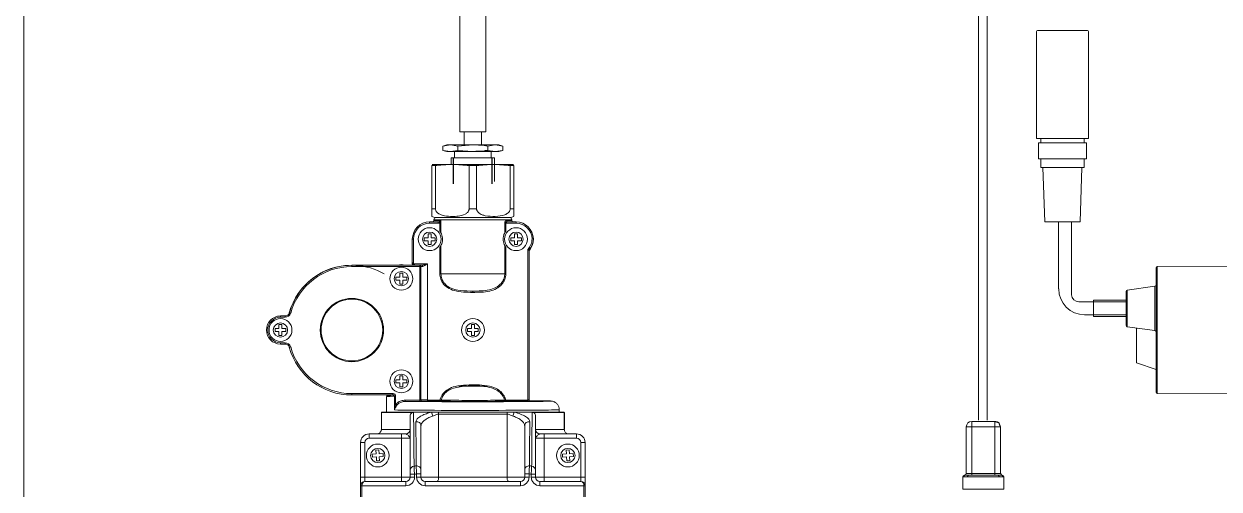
# Model space of a CAD drawing. Header units: millimetres. Extents: x 3 to 208, y 3 to 295.
# Drawn here: x 2.9 to 105.3, y 137.1 to 176.9 of the extents above; entities that cross this region are included whole.
import ezdxf

# ---------------------------------------------------------------- set-up
doc = ezdxf.new("R2010")
doc.units = ezdxf.units.MM
doc.layers.add('DIM', color=176, linetype='Continuous')
doc.layers.add('LEVEL0', color=179, linetype='Continuous')

msp = doc.modelspace()

# ---------------------------------------------------------------- linework, layer by layer
at = {"color": 7, "linetype": 'Continuous', "lineweight": 15}
for p, q in [((40.27, 215.59), (40.27, 167.69)), ((42.5, 167.69), (42.5, 215.59)), ((40.27, 167.69), (42.5, 167.69)), ((40.65, 167.69), (40.65, 166.58)), ((42.13, 166.58), (42.13, 167.69)), ((39.16, 166.58), (38.82, 166.48)), ((38.82, 166.48), (39.46, 166.58)), ((38.82, 166.48), (38.82, 166.11)), ((38.82, 166.11), (39.16, 166.02)), ((39.46, 166.02), (38.82, 166.11)), ((39.46, 166.58), (39.16, 166.58)), ((39.46, 166.02), (39.16, 166.02)), ((39.46, 166.58), (40.1, 166.48)), ((41.39, 166.58), (39.46, 166.58)), ((40.1, 166.11), (39.46, 166.02)), ((41.39, 166.02), (39.46, 166.02)), ((39.81, 166.02), (39.81, 165.46)), ((40.1, 166.48), (41.39, 166.58)), ((40.1, 166.48), (40.1, 166.11)), ((41.39, 166.02), (40.1, 166.11)), ((43.31, 166.58), (41.39, 166.58)), ((43.31, 166.02), (41.39, 166.02)), ((42.67, 166.48), (43.31, 166.58)), ((42.67, 166.48), (42.67, 166.11)), ((43.31, 166.02), (42.67, 166.11)), ((42.96, 165.46), (42.96, 166.02)), ((43.31, 166.58), (43.95, 166.48)), ((43.61, 166.58), (43.31, 166.58)), ((43.95, 166.11), (43.31, 166.02)), ((43.61, 166.02), (43.31, 166.02)), ((43.95, 166.48), (43.61, 166.58)), ((43.61, 166.02), (43.95, 166.11)), ((43.95, 166.48), (43.95, 166.11)), ((37.91, 164.91), (44.86, 164.91)), ((38.37, 164.91), (39.53, 164.91)), ((39.53, 165.46), (39.53, 164.91)), ((43.24, 165.46), (39.53, 165.46)), ((43.24, 163.43), (43.24, 165.46)), ((44.58, 164.8), (43.24, 164.9)), ((38.19, 164.8), (37.87, 164.8)), ((37.87, 164.8), (38.19, 164.8)), ((37.87, 164.8), (37.87, 161.09)), ((39.53, 164.89), (38.19, 164.8)), ((38.19, 161.09), (38.19, 164.8)), ((41.71, 164.8), (41.06, 164.8)), ((41.06, 164.8), (41.06, 161.09)), ((41.71, 161.09), (41.71, 164.8)), ((44.9, 164.8), (44.58, 164.8)), ((44.58, 164.8), (44.9, 164.8)), ((44.58, 164.8), (44.58, 161.09)), ((44.9, 161.09), (44.9, 164.8)), ((37.68, 159.98), (38.41, 159.98)), ((38.05, 160.17), (38.05, 160.09)), ((38.24, 160.35), (44.53, 160.35)), ((44.36, 159.98), (45.09, 159.98)), ((44.72, 160.17), (44.72, 160.09)), ((37.55, 158.96), (37.55, 158.63)), ((37.81, 158.96), (37.55, 158.96)), ((37.81, 158.63), (37.81, 158.96)), ((44.96, 158.96), (44.96, 158.63)), ((45.22, 158.96), (44.96, 158.96)), ((45.22, 158.63), (45.22, 158.96)), ((36.2, 156.39), (36.2, 158.5)), ((37.55, 158.63), (37.22, 158.63)), ((37.22, 158.63), (37.22, 158.37)), ((37.22, 158.37), (37.55, 158.37)), ((37.55, 158.37), (37.55, 158.04)), ((37.55, 158.04), (37.81, 158.04)), ((38.15, 158.63), (37.81, 158.63)), ((37.81, 158.04), (37.81, 158.37)), ((37.81, 158.37), (38.15, 158.37)), ((38.15, 158.37), (38.15, 158.63)), ((44.96, 158.63), (44.63, 158.63)), ((44.63, 158.63), (44.63, 158.37)), ((44.63, 158.37), (44.96, 158.37)), ((44.96, 158.37), (44.96, 158.04)), ((44.96, 158.04), (45.22, 158.04)), ((45.55, 158.63), (45.22, 158.63)), ((45.22, 158.04), (45.22, 158.37)), ((45.22, 158.37), (45.55, 158.37)), ((45.55, 158.37), (45.55, 158.63)), ((46.2, 157.53), (46.2, 144.74)), ((31.02, 156.28), (36.83, 156.28)), ((36.35, 156.32), (36.27, 156.32)), ((36.83, 156.28), (37, 156.28)), ((36.94, 156.17), (36.94, 144.73)), ((99.93, 150.72), (99.93, 156.05)), ((122.7, 156.28), (100.04, 156.16)), ((35.13, 155.25), (34.8, 155.25)), ((34.8, 155.25), (34.8, 154.99)), ((34.8, 154.99), (35.13, 154.99)), ((35.13, 155.58), (35.13, 155.25)), ((35.39, 155.58), (35.13, 155.58)), ((35.13, 154.99), (35.13, 154.66)), ((35.13, 154.66), (35.39, 154.66)), ((35.39, 155.25), (35.39, 155.58)), ((35.72, 155.25), (35.39, 155.25)), ((35.39, 154.99), (35.72, 154.99)), ((35.39, 154.66), (35.39, 154.99)), ((35.72, 154.99), (35.72, 155.25)), ((97.37, 151.12), (97.37, 154.04)), ((99.83, 154.48), (97.47, 154.15)), ((97.37, 153.27), (94.58, 153.27)), ((24.9, 151.93), (25.3, 151.93)), ((94.58, 151.89), (97.37, 151.89)), ((24.77, 150.85), (24.44, 150.85)), ((24.44, 150.85), (24.44, 150.59)), ((24.44, 150.59), (24.77, 150.59)), ((24.77, 151.19), (24.77, 150.85)), ((25.03, 151.19), (24.77, 151.19)), ((24.77, 150.59), (24.77, 150.26)), ((25.03, 150.85), (25.03, 151.19)), ((25.37, 150.85), (25.03, 150.85)), ((25.03, 150.26), (25.03, 150.59)), ((25.03, 150.59), (25.37, 150.59)), ((25.37, 150.59), (25.37, 150.85)), ((41.26, 150.85), (40.92, 150.85)), ((40.92, 150.85), (40.92, 150.59)), ((40.92, 150.59), (41.26, 150.59)), ((41.26, 151.19), (41.26, 150.85)), ((41.52, 151.19), (41.26, 151.19)), ((41.26, 150.59), (41.26, 150.26)), ((41.52, 150.85), (41.52, 151.19)), ((41.85, 150.85), (41.52, 150.85)), ((41.52, 150.26), (41.52, 150.59)), ((41.52, 150.59), (41.85, 150.59)), ((41.85, 150.59), (41.85, 150.85)), ((97.47, 151.01), (99.83, 150.67)), ((98.26, 147.92), (98.26, 150.89)), ((99.93, 145.4), (99.93, 150.72)), ((24.77, 150.26), (25.03, 150.26)), ((41.26, 150.26), (41.52, 150.26)), ((25.3, 149.52), (24.9, 149.52)), ((98.26, 147.92), (99.93, 147.33)), ((35.13, 146.79), (35.13, 146.46)), ((35.39, 146.79), (35.13, 146.79)), ((35.39, 146.46), (35.39, 146.79)), ((35.13, 146.46), (34.8, 146.46)), ((34.8, 146.46), (34.8, 146.2)), ((34.8, 146.2), (35.13, 146.2)), ((35.13, 146.2), (35.13, 145.87)), ((35.13, 145.87), (35.39, 145.87)), ((35.72, 146.46), (35.39, 146.46)), ((35.39, 145.87), (35.39, 146.2)), ((35.39, 146.2), (35.72, 146.2)), ((35.72, 146.2), (35.72, 146.46)), ((34.52, 145.17), (31.02, 145.17)), ((33.98, 143.69), (33.98, 145.02)), ((34.09, 145.13), (34.3, 145.13)), ((46.28, 144.65), (48.05, 144.65)), ((46.31, 144.64), (48.05, 144.64)), ((100.04, 145.29), (122.7, 145.17)), ((33.55, 143.67), (33.55, 142.21)), ((33.55, 143.67), (36.3, 143.67)), ((33.56, 143.69), (37.84, 143.69)), ((37.84, 143.69), (38.46, 143.69)), ((38.46, 143.69), (44.31, 143.69)), ((44.31, 143.69), (44.93, 143.69)), ((44.93, 143.69), (49.21, 143.69)), ((46.48, 143.67), (49.22, 143.67)), ((48.79, 143.69), (48.79, 143.9)), ((48.79, 143.69), (48.79, 143.9)), ((49.23, 142.21), (49.23, 143.67)), ((83.67, 138.43), (83.67, 142.43)), ((86.12, 142.9), (84.14, 142.9)), ((86.59, 138.43), (86.59, 142.43)), ((86.59, 142.43), (86.59, 138.43)), ((32.5, 141.84), (35.27, 141.84)), ((33.55, 142.21), (33.55, 142.21)), ((35.27, 141.84), (35.65, 141.84)), ((47.13, 141.84), (47.5, 141.84)), ((47.5, 141.84), (50.27, 141.84)), ((49.22, 142.21), (49.23, 142.21)), ((31.76, 138.13), (31.76, 141.09)), ((33.34, 140.45), (33.08, 140.44)), ((33.08, 140.44), (33.1, 140.11)), ((33.36, 140.12), (33.34, 140.45)), ((49.64, 140.45), (49.38, 140.44)), ((49.38, 140.44), (49.4, 140.11)), ((49.66, 140.12), (49.64, 140.45)), ((51.02, 141.09), (51.02, 138.13)), ((33.1, 140.11), (32.77, 140.09)), ((32.77, 140.09), (32.78, 139.83)), ((32.78, 139.83), (33.12, 139.85)), ((33.12, 139.85), (33.13, 139.51)), ((33.13, 139.51), (33.39, 139.53)), ((33.69, 140.14), (33.36, 140.12)), ((33.37, 139.86), (33.71, 139.88)), ((33.39, 139.53), (33.37, 139.86)), ((33.71, 139.88), (33.69, 140.14)), ((49.4, 140.11), (49.06, 140.09)), ((49.06, 140.09), (49.08, 139.83)), ((49.08, 139.83), (49.41, 139.85)), ((49.41, 139.85), (49.43, 139.51)), ((49.43, 139.51), (49.69, 139.53)), ((49.99, 140.14), (49.66, 140.12)), ((49.67, 139.86), (50, 139.88)), ((49.69, 139.53), (49.67, 139.86)), ((50, 139.88), (49.99, 140.14)), ((36.02, 138.13), (36.02, 138.38)), ((36.94, 138.4), (36.94, 138.13)), ((45.83, 138.13), (45.83, 138.4)), ((46.76, 138.38), (46.76, 138.13)), ((83.53, 138.29), (83.51, 138.29)), ((83.55, 138.29), (83.53, 138.29)), ((85.25, 138.29), (83.86, 138.29)), ((86.4, 138.29), (85.25, 138.29)), ((86.59, 138.43), (86.71, 138.29)), ((86.59, 138.43), (86.71, 138.29)), ((86.73, 138.29), (86.71, 138.29)), ((86.71, 138.29), (86.73, 138.29)), ((86.75, 138.29), (86.73, 138.29)), ((31.76, 138.13), (31.76, 137.39)), ((31.76, 50.72), (31.76, 137.39)), ((32.13, 137.76), (35.65, 137.76)), ((37.31, 137.76), (45.46, 137.76)), ((47.13, 137.76), (50.65, 137.76)), ((51.02, 137.39), (51.02, 138.13)), ((51.02, 137.39), (51.02, 50.72)), ((83.37, 138.15), (83.37, 137.1)), ((86.9, 138.15), (86.9, 137.1)), ((83.37, 137.1), (86.9, 137.1))]:
    msp.add_line(p, q, dxfattribs=at)
at = {"color": 8, "linetype": 'Continuous', "lineweight": 0}
for p, q in [((38.19, 161.09), (37.87, 161.09)), ((41.71, 161.09), (41.06, 161.09)), ((44.9, 161.09), (44.58, 161.09)), ((37.68, 159.87), (37.68, 159.98)), ((38.41, 159.87), (37.68, 159.87)), ((44.72, 160.17), (38.05, 160.17)), ((38.05, 160.09), (38.65, 160.09)), ((38.41, 159.87), (38.41, 159.98)), ((38.56, 159.19), (38.56, 159.91)), ((38.65, 160.09), (38.65, 159.05)), ((44.12, 159.05), (44.12, 159.87)), ((44.12, 159.87), (44.22, 159.87)), ((44.22, 159.87), (44.22, 159.19)), ((45.09, 159.87), (44.22, 159.87)), ((44.26, 160.09), (44.72, 160.09)), ((45.09, 159.87), (45.09, 159.98)), ((36.31, 158.5), (36.2, 158.5)), ((36.31, 158.5), (36.31, 156.45)), ((38.56, 155.54), (38.56, 157.81)), ((38.65, 157.95), (38.65, 155.54)), ((44.12, 155.54), (44.12, 157.95)), ((44.22, 157.81), (44.22, 155.54)), ((46.09, 144.73), (46.09, 157.62)), ((31.02, 156.17), (31.02, 156.28)), ((36.83, 156.17), (31.02, 156.17)), ((36.2, 156.39), (37.5, 156.39)), ((36.83, 156.17), (36.83, 156.28)), ((36.83, 144.72), (36.83, 156.17)), ((36.94, 156.17), (36.83, 156.17)), ((37.08, 156.17), (36.94, 156.17)), ((37.5, 156.39), (37.5, 144.73)), ((100.04, 156.16), (100.04, 150.72)), ((38.56, 155.54), (38.65, 155.54)), ((44.12, 155.54), (38.65, 155.54)), ((44.22, 155.54), (44.12, 155.54)), ((41.39, 153.95), (41.39, 154.06)), ((97.47, 154.15), (97.47, 152.58)), ((99.83, 152.58), (99.83, 154.48)), ((24.9, 151.82), (24.9, 151.93)), ((25.3, 151.82), (24.9, 151.82)), ((25.3, 151.82), (25.3, 151.93)), ((97.47, 152.58), (97.47, 151.01)), ((99.83, 150.67), (99.83, 152.58)), ((100.04, 150.72), (100.04, 145.29)), ((24.9, 149.63), (25.3, 149.63)), ((24.9, 149.63), (24.9, 149.52)), ((25.3, 149.63), (25.3, 149.52)), ((31.02, 145.28), (34.52, 145.28)), ((31.02, 145.28), (31.02, 145.17)), ((34.29, 145.02), (33.98, 145.02)), ((34.29, 145.16), (34.29, 145.16)), ((34.67, 145.06), (34.32, 145.06)), ((34.52, 145.17), (34.52, 145.28)), ((34.67, 143.88), (34.67, 145.06)), ((34.67, 145.06), (34.77, 145.06)), ((34.77, 145.06), (34.77, 144.32)), ((35.59, 144.72), (35.59, 144.61)), ((35.59, 144.72), (36.83, 144.72)), ((36.83, 144.61), (35.59, 144.61)), ((36.83, 144.72), (36.83, 144.61)), ((37.05, 144.62), (37.05, 144.61)), ((37.5, 144.62), (37.5, 144.73)), ((37.5, 144.73), (38.58, 144.73)), ((38.58, 144.62), (37.5, 144.62)), ((38.58, 144.62), (38.58, 144.73)), ((44.2, 144.73), (46.09, 144.73)), ((44.2, 144.73), (44.2, 144.62)), ((46.09, 144.62), (44.2, 144.62)), ((46.09, 144.73), (46.09, 144.62)), ((46.31, 144.64), (46.31, 144.63)), ((33.55, 143.67), (33.55, 142.21)), ((38.45, 143.53), (38.45, 138.13)), ((44.32, 143.53), (38.45, 143.53)), ((44.32, 138.13), (44.32, 143.53)), ((49.22, 142.21), (49.22, 143.67)), ((32.5, 141.46), (32.5, 141.84)), ((35.27, 141.46), (32.5, 141.46)), ((33.55, 142.21), (36.02, 142.21)), ((35.27, 141.46), (35.27, 141.84)), ((35.27, 138.13), (35.27, 141.46)), ((36.02, 141.46), (35.27, 141.46)), ((46.76, 142.21), (49.22, 142.21)), ((47.5, 141.46), (46.76, 141.46)), ((47.5, 141.84), (47.5, 141.46)), ((47.5, 141.46), (47.5, 138.13)), ((50.27, 141.46), (47.5, 141.46)), ((50.27, 141.84), (50.27, 141.46)), ((32.13, 141.09), (31.76, 141.09)), ((32.13, 141.09), (32.13, 138.13)), ((50.65, 138.13), (50.65, 141.09)), ((51.02, 141.09), (50.65, 141.09)), ((36.39, 138.38), (36.02, 138.38)), ((36.39, 138.38), (36.39, 138.13)), ((36.94, 138.4), (36.57, 138.4)), ((36.57, 138.13), (36.57, 138.4)), ((46.2, 138.4), (45.83, 138.4)), ((46.2, 138.4), (46.2, 138.13)), ((46.76, 138.38), (46.39, 138.38)), ((46.39, 138.13), (46.39, 138.38)), ((32.13, 138.13), (31.76, 138.13)), ((31.76, 137.39), (31.87, 137.39)), ((31.87, 137.39), (31.87, 50.72)), ((35.65, 137.39), (31.87, 137.39)), ((32.13, 137.76), (32.13, 138.13)), ((32.13, 138.13), (35.27, 138.13)), ((35.27, 138.13), (36.02, 138.13)), ((35.27, 137.76), (35.27, 138.13)), ((35.65, 137.39), (35.65, 137.76)), ((36.39, 138.13), (36.02, 138.13)), ((36.57, 138.13), (36.94, 138.13)), ((36.94, 138.13), (38.45, 138.13)), ((37.31, 137.39), (37.31, 137.76)), ((45.46, 137.39), (37.31, 137.39)), ((38.45, 138.13), (44.32, 138.13)), ((44.32, 138.13), (45.83, 138.13)), ((45.46, 137.39), (45.46, 137.76)), ((46.2, 138.13), (45.83, 138.13)), ((46.76, 138.13), (46.39, 138.13)), ((46.76, 138.13), (47.5, 138.13)), ((47.13, 137.76), (47.13, 137.39)), ((50.9, 137.39), (47.13, 137.39)), ((47.5, 138.13), (47.5, 137.76)), ((47.5, 138.13), (50.65, 138.13)), ((50.65, 138.13), (50.65, 137.76)), ((51.02, 138.13), (50.65, 138.13)), ((50.9, 50.72), (50.9, 137.39)), ((50.9, 137.39), (51.02, 137.39))]:
    msp.add_line(p, q, dxfattribs=at)
at = {"color": 7, "linetype": 'Continuous', "lineweight": 0}
for p, q in [((94.58, 153.27), (94.58, 151.89)), ((83.67, 142.43), (84.14, 142.43)), ((84.14, 142.9), (84.14, 142.43)), ((84.14, 142.43), (86.12, 142.43)), ((84.14, 138.43), (84.14, 142.43)), ((86.12, 142.43), (86.12, 142.9)), ((86.12, 142.43), (86.59, 142.43)), ((86.12, 142.43), (86.12, 138.43)), ((83.53, 138.29), (83.39, 138.15)), ((83.55, 138.29), (83.44, 138.15)), ((83.86, 138.29), (83.55, 138.29)), ((84.14, 138.43), (83.67, 138.43)), ((83.86, 138.29), (83.75, 138.15)), ((84.14, 138.29), (84.14, 138.43)), ((86.12, 138.43), (84.14, 138.43)), ((86.12, 138.43), (86.12, 138.29)), ((86.59, 138.43), (86.12, 138.43)), ((86.71, 138.29), (86.4, 138.29)), ((86.51, 138.15), (86.4, 138.29)), ((86.71, 138.29), (86.82, 138.15)), ((86.73, 138.29), (86.87, 138.15)), ((83.37, 138.15), (83.39, 138.15)), ((83.39, 138.15), (83.44, 138.15)), ((83.44, 138.15), (83.75, 138.15)), ((83.75, 138.15), (85.26, 138.15)), ((85.26, 138.15), (86.51, 138.15)), ((86.51, 138.15), (86.82, 138.15)), ((86.82, 138.15), (86.87, 138.15)), ((86.87, 138.15), (86.9, 138.15))]:
    msp.add_line(p, q, dxfattribs=at)
at = {"color": 8, "linetype": 'Continuous', "lineweight": 0, "flags": 128}
for points in [[(38.56, 159.91), (38.55, 159.92), (38.54, 159.94), (38.53, 159.95), (38.52, 159.97), (38.52, 159.98), (38.51, 159.99), (38.51, 160), (38.5, 160)], [(25.77, 152.17), (25.75, 152.18), (25.73, 152.18), (25.71, 152.19), (25.69, 152.19), (25.68, 152.19), (25.67, 152.2), (25.66, 152.2), (25.66, 152.2)], [(25.77, 149.28), (25.75, 149.27), (25.73, 149.27), (25.71, 149.26), (25.69, 149.26), (25.68, 149.25), (25.67, 149.25), (25.66, 149.25), (25.66, 149.25)], [(38.58, 144.73), (38.59, 144.73), (38.6, 144.73), (38.61, 144.73), (38.63, 144.72), (38.64, 144.72), (38.65, 144.72), (38.66, 144.72), (38.67, 144.71)], [(44.11, 144.71), (44.11, 144.72), (44.12, 144.72), (44.13, 144.72), (44.15, 144.72), (44.16, 144.73), (44.17, 144.73), (44.18, 144.73), (44.2, 144.73)], [(34.77, 144.32), (34.78, 144.31), (34.8, 144.3), (34.81, 144.29), (34.82, 144.28), (34.83, 144.28), (34.84, 144.27), (34.85, 144.27), (34.85, 144.26)], [(38.32, 137.76), (38.34, 137.77), (38.37, 137.79), (38.39, 137.82), (38.41, 137.87), (38.43, 137.93), (38.44, 137.99), (38.45, 138.06), (38.45, 138.13)], [(44.45, 137.76), (44.43, 137.77), (44.4, 137.79), (44.38, 137.82), (44.36, 137.87), (44.34, 137.93), (44.33, 137.99), (44.32, 138.06), (44.32, 138.13)]]:
    msp.add_lwpolyline(points, dxfattribs=at)
at = {"color": 7, "linetype": 'Continuous', "lineweight": 15}
for centre in [(37.68, 158.5), (45.09, 158.5), (35.26, 155.12), (24.9, 150.72), (41.39, 150.72), (35.26, 146.33), (33.24, 139.98), (49.53, 139.98)]:
    msp.add_circle(centre, 0.981, dxfattribs=at)
at = {"color": 8, "linetype": 'Continuous', "lineweight": 0}
for centre, radius in [((37.68, 158.5), 0.611), ((45.09, 158.5), 0.611), ((35.26, 155.12), 0.611), ((31.02, 150.72), 2.71), ((31.02, 150.72), 2.64), ((24.9, 150.72), 0.611), ((41.39, 150.72), 0.611), ((35.26, 146.33), 0.611), ((33.24, 139.98), 0.611), ((49.53, 139.98), 0.611)]:
    msp.add_circle(centre, radius, dxfattribs=at)
at = {"color": 7, "linetype": 'Continuous', "lineweight": 15}
for centre, radius, start, end in [((37.68, 158.5), 1.48, 90, 180), ((38.24, 161.09), 0.741, 239.4285, 270), ((37.94, 160.09), 0.111, 270, 0), ((38.24, 160.17), 0.185, 90, 180), ((44.53, 161.09), 0.741, 270, 300.6116), ((44.53, 160.17), 0.185, 0, 90), ((44.83, 160.09), 0.111, 180, 270), ((45.09, 158.5), 1.48, 1.0439, 90), ((45.09, 158.56), 1.48, 320.1247, 358.9561), ((45.09, 158.5), 1.48, 321.3178, 1.0439), ((46.31, 157.53), 0.111, 140.1247, 180), ((46.39, 157.45), 0.185, 139.0255, 180), ((31.02, 150.72), 5.55, 59.9922, 166.0078), ((31.02, 150.72), 5.56, 90, 164.5959), ((35.26, 155.12), 1.2, 74.6079, 105.3921), ((36.27, 156.39), 0.0741, 60, 180), ((36.83, 156.17), 0.111, 0, 90), ((100.04, 156.05), 0.111, 90.3043, 179.9953), ((97.48, 154.04), 0.111, 97.9995, 180.0004), ((99.82, 154.59), 0.111, 277.9995, 0.0004), ((24.9, 150.72), 1.2, 90, 270), ((25.3, 152.3), 0.37, 270, 344.5959), ((97.48, 151.12), 0.111, 179.9946, 262.0055), ((99.82, 150.56), 0.111, 359.9996, 82.0005), ((25.3, 149.15), 0.37, 15.4041, 90), ((31.02, 150.72), 5.56, 195.4041, 270), ((34.09, 145.02), 0.111, 90, 180), ((100.04, 145.4), 0.111, 180.0019, 269.6957), ((84.14, 142.43), 0.47, 90, 180), ((86.12, 142.43), 0.47, 0, 90), ((32.5, 141.09), 0.741, 90, 180), ((35.65, 142.21), 0.37, 270, 0), ((47.13, 142.21), 0.37, 180, 270), ((50.27, 141.09), 0.741, 0, 90), ((83.51, 138.15), 0.141, 90, 180), ((83.53, 138.43), 0.141, 279.4118, 0), ((86.75, 138.15), 0.141, 0, 90), ((32.13, 137.39), 0.37, 90, 180), ((35.65, 138.13), 0.37, 270, 0), ((37.31, 138.13), 0.37, 180, 270), ((45.46, 138.13), 0.37, 270, 0), ((47.13, 138.13), 0.37, 180, 270), ((50.65, 137.39), 0.37, 0, 90)]:
    msp.add_arc(centre, radius, start, end, dxfattribs=at)
at = {"color": 8, "linetype": 'Continuous', "lineweight": 0}
for centre, radius, start, end in [((37.68, 158.5), 1.37, 90, 180), ((44.37, 160.09), 0.104, 176.1019, 265.4788), ((45.09, 158.5), 1.37, 1.1286, 90), ((45.09, 158.56), 1.37, 316.8637, 358.8714), ((31.02, 150.72), 5.44, 90, 164.5959), ((36.98, 156.18), 0.1, 352.9207, 80.4769), ((24.9, 150.72), 1.09, 90, 270), ((25.3, 152.3), 0.481, 270, 344.5959), ((25.3, 149.15), 0.481, 15.4041, 90), ((31.02, 150.72), 5.44, 195.4041, 270), ((34.38, 145.07), 0.0616, 143.6888, 187.447), ((37.05, 144.73), 0.111, 179.9979, 270.0041), ((37.05, 144.73), 0.111, 179.9991, 270.0029), ((38.57, 144.72), 0.0986, 275.1939, 355.042), ((44.2, 144.72), 0.0986, 184.958, 264.8061), ((46.31, 144.74), 0.111, 179.9989, 270.0029), ((36.12, 142.99), 1.86, 11.0449, 22.017), ((39.4, 143.53), 0.953, 170.4245, 180.1705), ((43.37, 143.53), 0.953, 359.8295, 9.5755), ((46.65, 142.99), 1.86, 157.983, 168.9551), ((36.58, 142.51), 0.364, 2.4113, 102.2759), ((46.19, 142.51), 0.364, 77.7241, 177.5887), ((32.5, 141.09), 0.37, 90, 180), ((50.27, 141.09), 0.37, 0, 90), ((36.37, 138.71), 0.354, 93.5522, 177.9647), ((36.58, 138.73), 0.36, 2.6529, 97.6482), ((46.19, 138.73), 0.36, 82.3518, 177.3471), ((46.4, 138.71), 0.354, 2.0353, 86.4478), ((35.65, 138.13), 0.741, 270, 0), ((37.31, 138.13), 0.741, 180, 270), ((45.46, 138.13), 0.741, 270, 0), ((47.13, 138.13), 0.741, 180, 270)]:
    msp.add_arc(centre, radius, start, end, dxfattribs=at)
at = {"color": 7, "linetype": 'Continuous', "lineweight": 15}
for centre, major_axis, ratio, start_param, end_param in [((41.39, 144.64), (6.67, 0), 0.008727, 3.657506, 6.241349), ((36.83, 144.61), (0.222, 0), 0.008727, 4.712389, 6.283185), ((46.09, 144.63), (0.222, 0), 0.008727, 4.712389, 6.283185), ((46.31, 144.75), (0, 0.111), 0.999962, 1.570796, 3.141593)]:
    msp.add_ellipse(centre, major_axis=major_axis, ratio=ratio, start_param=start_param, end_param=end_param, dxfattribs=at)
at = {"color": 8, "linetype": 'Continuous', "lineweight": 0}
for centre, major_axis, ratio, start_param, end_param in [((36.83, 144.73), (0.111, 0), 0.017454, 4.712389, 6.283185), ((37.5, 144.73), (0.556, 0), 0.006981, 1.570796, 3.141593), ((37.5, 144.62), (0.444, 0), 0.008727, 1.570796, 3.141593), ((46.09, 144.74), (0.111, 0), 0.017454, 4.712389, 6.283185), ((41.39, 144.64), (6.67, 0), 0.008727, 6.241349, 6.284155), ((41.39, 143.9), (7.41, 0), 0.007854, 3.576493, 6.283185), ((32.13, 137.39), (0, 0.37), 0.7, 0, 1.570796), ((50.65, 137.39), (0, 0.37), 0.7, 4.712389, 6.283185)]:
    msp.add_ellipse(centre, major_axis=major_axis, ratio=ratio, start_param=start_param, end_param=end_param, dxfattribs=at)
at = {"color": 7, "linetype": 'Continuous', "lineweight": 15}
for points, knots in [([(41.39, 166.58), (41.71, 166.57), (42.14, 166.55), (42.56, 166.5), (42.67, 166.48)], [0, 0, 0, 0, 0.750317, 1, 1, 1, 1]), ([(42.67, 166.11), (42.56, 166.1), (42.14, 166.04), (41.71, 166.03), (41.39, 166.02)], [0, 0, 0, 0, 0.249683, 1, 1, 1, 1]), ([(38.19, 164.8), (38.23, 164.81), (38.72, 164.87), (39.68, 164.94), (40.6, 164.85), (41.06, 164.8)], [0, 0, 0, 0, 0.041526, 0.517706, 1, 1, 1, 1]), ([(41.71, 164.8), (42.19, 164.85), (43.14, 164.95), (44.1, 164.85), (44.58, 164.8)], [0, 0, 0, 0, 0.496594, 1, 1, 1, 1]), ([(37.87, 161.09), (37.87, 161.06), (37.87, 160.98), (37.87, 160.86), (37.87, 160.71), (37.87, 160.51), (37.87, 160.44), (37.87, 160.46), (37.87, 160.47)], [0, 0, 0, 0, 0.059325, 0.118392, 0.217295, 0.392409, 0.897641, 1, 1, 1, 1]), ([(41.06, 161.09), (41.06, 161.07), (41.06, 161.01), (41.01, 160.9), (40.91, 160.76), (40.61, 160.57), (40.16, 160.47), (39.57, 160.44), (39.04, 160.48), (38.62, 160.59), (38.38, 160.73), (38.26, 160.86), (38.2, 160.98), (38.2, 161.06), (38.19, 161.09)], [0, 0, 0, 0, 0.020179, 0.048215, 0.091539, 0.163827, 0.348249, 0.499845, 0.702734, 0.826407, 0.89091, 0.939429, 0.972539, 1, 1, 1, 1]), ([(44.58, 161.09), (44.58, 161.06), (44.57, 160.98), (44.51, 160.86), (44.37, 160.71), (43.97, 160.5), (43.3, 160.44), (42.64, 160.46), (42.15, 160.59), (41.91, 160.71), (41.77, 160.89), (41.72, 161), (41.71, 161.07), (41.71, 161.09)], [0, 0, 0, 0, 0.029666, 0.0592031, 0.1086602, 0.1962274, 0.4488732, 0.709496, 0.7928166, 0.9052882, 0.9427142, 0.9804726, 1, 1, 1, 1]), ([(44.9, 160.47), (44.9, 160.47), (44.9, 160.47), (44.9, 160.59), (44.9, 160.71), (44.9, 160.89), (44.9, 161), (44.9, 161.07), (44.9, 161.09)], [0, 0, 0, 0, 0.418949, 0.585603, 0.810563, 0.88542, 0.960942, 1, 1, 1, 1]), ([(38.41, 159.98), (38.42, 159.98), (38.45, 159.98), (38.48, 159.99), (38.5, 160)], [0, 0, 0, 0, 0.231044, 1, 1, 1, 1]), ([(38.65, 159.05), (38.64, 159.07), (38.61, 159.12), (38.57, 159.16), (38.56, 159.19)], [0, 0, 0, 0, 0.437877, 1, 1, 1, 1]), ([(38.65, 157.95), (38.67, 158), (38.74, 158.12), (38.79, 158.36), (38.8, 158.62), (38.74, 158.86), (38.68, 158.99), (38.65, 159.05), (38.65, 159.05)], [0, 0, 0, 0, 0.163301, 0.391307, 0.598642, 0.789698, 0.991591, 1, 1, 1, 1]), ([(44.12, 159.05), (44.1, 159), (44.04, 158.88), (43.98, 158.65), (43.98, 158.38), (44.03, 158.15), (44.09, 158.01), (44.12, 157.95), (44.12, 157.95)], [0, 0, 0, 0, 0.163301, 0.391307, 0.598641, 0.789701, 0.991594, 1, 1, 1, 1]), ([(44.22, 159.19), (44.2, 159.16), (44.16, 159.11), (44.14, 159.07), (44.12, 159.05)], [0, 0, 0, 0, 0.5853803, 1, 1, 1, 1]), ([(38.56, 157.81), (38.58, 157.84), (38.61, 157.89), (38.64, 157.93), (38.65, 157.95)], [0, 0, 0, 0, 0.585391, 1, 1, 1, 1]), ([(44.12, 157.95), (44.14, 157.93), (44.16, 157.89), (44.2, 157.84), (44.22, 157.81)], [0, 0, 0, 0, 0.437866, 1, 1, 1, 1]), ([(46.46, 158.53), (46.46, 158.53), (46.47, 158.53), (46.49, 158.53), (46.52, 158.53), (46.55, 158.53), (46.57, 158.53), (46.57, 158.53), (46.57, 158.53)], [0, 0, 0, 0, 0.0372106, 0.1414955, 0.3561561, 0.5707797, 0.7853929, 1, 1, 1, 1]), ([(36.2, 156.39), (36.2, 156.38), (36.2, 156.37), (36.21, 156.35), (36.23, 156.33), (36.25, 156.32), (36.27, 156.32), (36.27, 156.32), (36.27, 156.32)], [0, 0, 0, 0, 0.1851916, 0.3698004, 0.5702678, 0.8020376, 0.9678986, 1, 1, 1, 1]), ([(36.35, 156.32), (36.36, 156.32), (36.38, 156.31), (36.4, 156.31), (36.42, 156.29), (36.43, 156.28), (36.43, 156.28), (36.43, 156.28), (36.43, 156.28)], [0, 0, 0, 0, 0.192358, 0.384973, 0.572473, 0.751346, 0.935099, 1, 1, 1, 1]), ([(40.19, 145.91), (40.21, 145.91), (40.29, 145.91), (40.55, 145.91), (40.94, 145.91), (41.38, 145.91), (41.82, 145.91), (42.21, 145.91), (42.48, 145.91), (42.55, 145.91), (42.58, 145.91)], [0, 0, 0, 0, 0.0744, 0.213784, 0.353894, 0.497042, 0.637085, 0.777135, 0.917016, 1, 1, 1, 1]), ([(34.24, 145.17), (34.25, 145.17), (34.27, 145.17), (34.29, 145.16), (34.29, 145.16)], [0, 0, 0, 0, 0.79991, 1, 1, 1, 1]), ([(34.29, 145.16), (34.29, 145.16), (34.3, 145.15), (34.32, 145.14), (34.33, 145.13), (34.33, 145.12), (34.33, 145.11), (34.33, 145.11), (34.33, 145.11), (34.33, 145.1), (34.33, 145.1)], [0, 0, 0, 0, 0.055363, 0.166637, 0.250357, 0.341916, 0.451435, 0.606976, 0.964737, 1, 1, 1, 1]), ([(34.33, 145.1), (34.33, 145.1), (34.33, 145.1), (34.32, 145.09), (34.32, 145.09)], [0, 0, 0, 0, 0.461811, 1, 1, 1, 1]), ([(44.2, 144.62), (43.99, 144.62), (43.53, 144.62), (42.54, 144.61), (41.38, 144.61), (40.23, 144.61), (39.24, 144.62), (38.78, 144.62), (38.58, 144.62)], [0, 0, 0, 0, 0.149274, 0.324638, 0.500002, 0.676181, 0.851555, 1, 1, 1, 1]), ([(48.79, 143.9), (48.78, 143.99), (48.77, 144.15), (48.64, 144.38), (48.45, 144.54), (48.24, 144.63), (48.11, 144.64), (48.05, 144.65)], [0, 0, 0, 0, 0.214705, 0.429405, 0.644104, 0.858799, 1, 1, 1, 1]), ([(48.79, 143.9), (48.78, 143.98), (48.77, 144.15), (48.64, 144.37), (48.45, 144.54), (48.24, 144.63), (48.11, 144.64), (48.05, 144.64)], [0, 0, 0, 0, 0.214704, 0.429405, 0.644107, 0.858799, 1, 1, 1, 1]), ([(33.56, 143.69), (33.56, 143.68), (33.55, 143.68), (33.54, 143.67), (33.55, 143.67), (33.55, 143.67)], [0, 0, 0, 0, 0.391513, 0.7839, 1, 1, 1, 1]), ([(36.02, 143.37), (36.02, 143.4), (36.02, 143.46), (36.06, 143.55), (36.12, 143.62), (36.2, 143.66), (36.26, 143.67), (36.3, 143.67)], [0, 0, 0, 0, 0.1776813, 0.3558121, 0.5280278, 0.7609525, 1, 1, 1, 1]), ([(46.48, 143.67), (46.52, 143.67), (46.59, 143.66), (46.67, 143.6), (46.72, 143.53), (46.75, 143.45), (46.76, 143.39), (46.76, 143.37)], [0, 0, 0, 0, 0.287523, 0.505519, 0.688119, 0.871278, 1, 1, 1, 1]), ([(49.22, 143.67), (49.22, 143.67), (49.23, 143.67), (49.22, 143.68), (49.21, 143.68), (49.21, 143.69)], [0, 0, 0, 0, 0.368437, 0.736426, 1, 1, 1, 1]), ([(36.02, 138.73), (36.02, 139.54), (36.02, 140.75), (36.02, 142.31), (36.02, 143.02), (36.02, 143.37)], [0, 0, 0, 0, 0.499826, 0.749938, 1, 1, 1, 1]), ([(36.94, 142.52), (36.94, 141.91), (36.94, 140.69), (36.94, 139.4), (36.94, 138.75)], [0, 0, 0, 0, 0.4999136, 1, 1, 1, 1]), ([(45.83, 138.75), (45.83, 139.39), (45.83, 140.69), (45.83, 141.91), (45.83, 142.52)], [0, 0, 0, 0, 0.499955, 1, 1, 1, 1]), ([(46.76, 143.37), (46.76, 143.02), (46.76, 142.32), (46.76, 140.75), (46.76, 139.54), (46.76, 138.73)], [0, 0, 0, 0, 0.249805, 0.499661, 1, 1, 1, 1]), ([(33.55, 142.21), (33.55, 142.18), (33.54, 142.12), (33.5, 142.02), (33.41, 141.92), (33.29, 141.85), (33.2, 141.84), (33.15, 141.84)], [0, 0, 0, 0, 0.111087, 0.322238, 0.543985, 0.771586, 1, 1, 1, 1]), ([(49.62, 141.84), (49.58, 141.84), (49.51, 141.84), (49.39, 141.89), (49.3, 141.98), (49.23, 142.08), (49.23, 142.17), (49.22, 142.21)], [0, 0, 0, 0, 0.171167, 0.388893, 0.596738, 0.798918, 1, 1, 1, 1]), ([(36.02, 138.38), (36.02, 138.4), (36.02, 138.47), (36.02, 138.57), (36.02, 138.67), (36.02, 138.71), (36.02, 138.73)], [0, 0, 0, 0, 0.145494, 0.43118, 0.715564, 1, 1, 1, 1]), ([(36.94, 138.75), (36.94, 138.74), (36.94, 138.71), (36.94, 138.64), (36.94, 138.53), (36.94, 138.45), (36.94, 138.4)], [0, 0, 0, 0, 0.1378933, 0.424733, 0.7123854, 1, 1, 1, 1]), ([(45.83, 138.4), (45.83, 138.42), (45.83, 138.49), (45.83, 138.59), (45.83, 138.69), (45.83, 138.73), (45.83, 138.75)], [0, 0, 0, 0, 0.144582, 0.430515, 0.715234, 1, 1, 1, 1]), ([(46.76, 138.73), (46.76, 138.72), (46.76, 138.69), (46.76, 138.62), (46.76, 138.51), (46.76, 138.42), (46.76, 138.38)], [0, 0, 0, 0, 0.138303, 0.424963, 0.712495, 1, 1, 1, 1])]:
    msp.add_open_spline(points, degree=3, knots=knots, dxfattribs=at)
at = {"color": 8, "linetype": 'Continuous', "lineweight": 0}
for points, knots in [([(38.56, 159.91), (38.52, 159.89), (38.47, 159.87), (38.42, 159.87), (38.41, 159.87)], [0, 0, 0, 0, 0.770214, 1, 1, 1, 1]), ([(38.5, 160), (38.53, 160.01), (38.58, 160.04), (38.62, 160.07), (38.64, 160.09), (38.65, 160.09), (38.65, 160.09)], [0, 0, 0, 0, 0.375204, 0.867297, 0.991452, 1, 1, 1, 1]), ([(38.65, 160.09), (38.65, 160.09), (38.64, 160.09), (38.63, 160.05), (38.61, 159.98), (38.57, 159.93), (38.56, 159.91)], [0, 0, 0, 0, 0.008535, 0.131799, 0.621941, 1, 1, 1, 1]), ([(44.12, 159.87), (44.13, 159.89), (44.13, 159.93), (44.14, 159.97), (44.15, 160.01), (44.18, 160.05), (44.22, 160.09), (44.25, 160.09), (44.26, 160.09)], [0, 0, 0, 0, 0.174788, 0.315465, 0.348215, 0.532162, 0.74571, 1, 1, 1, 1]), ([(44.36, 159.98), (44.36, 159.98), (44.34, 159.98), (44.31, 159.98), (44.27, 159.96), (44.24, 159.94), (44.22, 159.91), (44.22, 159.89), (44.22, 159.88), (44.22, 159.87)], [0, 0, 0, 0, 0.0113512, 0.2837487, 0.5143834, 0.6988523, 0.8553745, 0.9579944, 1, 1, 1, 1]), ([(46.09, 157.62), (46.09, 157.62), (46.11, 157.62), (46.14, 157.61), (46.17, 157.61), (46.2, 157.61), (46.22, 157.61), (46.23, 157.61), (46.23, 157.61), (46.23, 157.61)], [0, 0, 0, 0, 0.014821, 0.258758, 0.500504, 0.603367, 0.796355, 0.983348, 1, 1, 1, 1]), ([(46.2, 157.53), (46.2, 157.53), (46.2, 157.53), (46.2, 157.54), (46.18, 157.55), (46.16, 157.57), (46.13, 157.59), (46.1, 157.61), (46.09, 157.62), (46.09, 157.62)], [0, 0, 0, 0, 0.016541, 0.202519, 0.395554, 0.498832, 0.741646, 0.985268, 1, 1, 1, 1]), ([(37, 156.28), (37.03, 156.28), (37.1, 156.29), (37.26, 156.32), (37.39, 156.36), (37.48, 156.39), (37.5, 156.39), (37.5, 156.39)], [0, 0, 0, 0, 0.17057, 0.473904, 0.92469, 0.994001, 1, 1, 1, 1]), ([(37.5, 156.39), (37.5, 156.39), (37.49, 156.38), (37.41, 156.33), (37.29, 156.25), (37.16, 156.18), (37.1, 156.17), (37.08, 156.17)], [0, 0, 0, 0, 0.005493, 0.07396, 0.516739, 0.820302, 1, 1, 1, 1]), ([(41.39, 153.95), (41.12, 153.95), (40.59, 153.95), (39.84, 154.05), (39.24, 154.31), (38.84, 154.67), (38.6, 155.08), (38.57, 155.39), (38.56, 155.54)], [0, 0, 0, 0, 0.218934, 0.436334, 0.620312, 0.749935, 0.874867, 1, 1, 1, 1]), ([(38.65, 155.54), (38.66, 155.4), (38.69, 155.11), (38.92, 154.73), (39.29, 154.39), (39.71, 154.22), (40.35, 154.08), (40.87, 154.06), (41.3, 154.06), (41.39, 154.06)], [0, 0, 0, 0, 0.121558, 0.243319, 0.370467, 0.553129, 0.627636, 0.927083, 1, 1, 1, 1]), ([(41.39, 154.06), (41.62, 154.06), (42.1, 154.06), (42.76, 154.13), (43.36, 154.33), (43.8, 154.66), (44.05, 155.06), (44.12, 155.36), (44.12, 155.52), (44.12, 155.54)], [0, 0, 0, 0, 0.2034776, 0.4084817, 0.5755906, 0.741669, 0.8685656, 0.9801721, 1, 1, 1, 1]), ([(44.22, 155.54), (44.2, 155.37), (44.16, 155.05), (43.87, 154.59), (43.42, 154.24), (42.8, 154.02), (42.11, 153.95), (41.63, 153.95), (41.39, 153.95)], [0, 0, 0, 0, 0.135011, 0.265183, 0.434138, 0.601771, 0.800426, 1, 1, 1, 1]), ([(38.58, 144.73), (38.58, 144.76), (38.63, 144.96), (38.83, 145.31), (39.28, 145.69), (39.96, 145.96), (40.81, 146.02), (41.72, 146.03), (42.59, 145.99), (43.22, 145.82), (43.66, 145.56), (43.94, 145.29), (44.13, 144.98), (44.18, 144.78), (44.2, 144.73)], [0, 0, 0, 0, 0.012265, 0.092748, 0.172805, 0.272567, 0.417594, 0.550634, 0.683292, 0.804196, 0.839792, 0.91036, 0.97676, 1, 1, 1, 1]), ([(44.11, 144.71), (44.08, 144.78), (44.02, 145), (43.81, 145.31), (43.39, 145.63), (42.6, 145.9), (41.48, 145.98), (40.39, 145.91), (39.57, 145.72), (39.09, 145.44), (38.79, 145.07), (38.7, 144.82), (38.67, 144.71)], [0, 0, 0, 0, 0.034681, 0.102263, 0.171573, 0.277185, 0.484912, 0.693303, 0.784462, 0.876341, 0.947285, 1, 1, 1, 1]), ([(34.29, 145.16), (34.3, 145.15), (34.31, 145.15), (34.33, 145.13), (34.34, 145.12), (34.34, 145.11), (34.34, 145.1), (34.34, 145.08), (34.33, 145.07), (34.32, 145.06), (34.32, 145.06)], [0, 0, 0, 0, 0.136897, 0.22764, 0.270957, 0.37251, 0.405909, 0.548176, 0.78895, 1, 1, 1, 1]), ([(34.29, 145.02), (34.29, 145.02), (34.29, 145.04), (34.29, 145.06), (34.31, 145.09), (34.32, 145.1), (34.33, 145.1)], [0, 0, 0, 0, 0.063491, 0.455416, 0.859185, 1, 1, 1, 1]), ([(34.29, 145.02), (34.29, 145.02), (34.29, 145.03), (34.29, 145.05), (34.3, 145.08), (34.32, 145.09), (34.32, 145.09)], [0, 0, 0, 0, 0.01648, 0.323555, 0.930482, 1, 1, 1, 1]), ([(34.32, 145.06), (34.31, 145.05), (34.3, 145.04), (34.29, 145.03), (34.29, 145.02), (34.29, 145.02)], [0, 0, 0, 0, 0.492565, 0.984821, 1, 1, 1, 1]), ([(34.52, 145.28), (34.55, 145.28), (34.61, 145.27), (34.69, 145.23), (34.75, 145.16), (34.77, 145.1), (34.77, 145.07), (34.77, 145.06)], [0, 0, 0, 0, 0.242195, 0.484754, 0.715461, 0.924408, 1, 1, 1, 1]), ([(34.52, 145.17), (34.54, 145.17), (34.58, 145.16), (34.62, 145.14), (34.65, 145.11), (34.66, 145.09), (34.67, 145.07), (34.67, 145.06), (34.67, 145.06)], [0, 0, 0, 0, 0.262207, 0.516364, 0.742151, 0.886282, 0.933027, 1, 1, 1, 1]), ([(34.77, 144.32), (34.82, 144.38), (34.94, 144.53), (35.23, 144.69), (35.47, 144.71), (35.59, 144.72)], [0, 0, 0, 0, 0.236669, 0.618988, 1, 1, 1, 1]), ([(35.59, 144.61), (35.48, 144.6), (35.26, 144.58), (35.01, 144.44), (34.9, 144.31), (34.85, 144.26)], [0, 0, 0, 0, 0.384569, 0.766252, 1, 1, 1, 1]), ([(38.67, 144.71), (38.71, 144.71), (38.93, 144.71), (39.48, 144.71), (40.43, 144.7), (41.56, 144.7), (42.66, 144.7), (43.54, 144.71), (43.94, 144.71), (44.11, 144.71)], [0, 0, 0, 0, 0.034994, 0.176189, 0.351513, 0.526837, 0.702157, 0.877478, 1, 1, 1, 1]), ([(34.67, 143.88), (34.67, 143.88), (34.68, 143.96), (34.7, 144.11), (34.75, 144.26), (34.77, 144.32)], [0, 0, 0, 0, 0.007737, 0.564472, 1, 1, 1, 1]), ([(34.85, 144.26), (34.82, 144.21), (34.74, 144.08), (34.69, 143.95), (34.67, 143.88), (34.67, 143.88)], [0, 0, 0, 0, 0.438794, 0.992686, 1, 1, 1, 1]), ([(36.3, 143.67), (36.3, 143.59), (36.31, 143.2), (36.33, 141.72), (36.34, 140.21), (36.35, 139.07)], [0, 0, 0, 0, 0.058325, 0.291652, 1, 1, 1, 1]), ([(36.5, 142.86), (36.51, 142.93), (36.55, 143.06), (36.8, 143.28), (37.17, 143.48), (37.54, 143.61), (37.77, 143.67), (37.84, 143.69)], [0, 0, 0, 0, 0.221542, 0.467234, 0.695255, 0.903288, 1, 1, 1, 1]), ([(38.45, 143.53), (38.42, 143.52), (38.29, 143.51), (38.13, 143.41), (37.99, 143.36), (37.94, 143.35)], [0, 0, 0, 0, 0.1850619, 0.7370983, 1, 1, 1, 1]), ([(44.83, 143.35), (44.79, 143.36), (44.64, 143.41), (44.48, 143.51), (44.35, 143.52), (44.32, 143.53)], [0, 0, 0, 0, 0.2629017, 0.8149381, 1, 1, 1, 1]), ([(44.93, 143.69), (44.94, 143.69), (45.12, 143.64), (45.49, 143.53), (45.92, 143.31), (46.22, 143.08), (46.25, 142.93), (46.27, 142.86)], [0, 0, 0, 0, 0.004278, 0.250578, 0.503873, 0.751644, 1, 1, 1, 1]), ([(46.42, 139.07), (46.43, 139.16), (46.43, 139.63), (46.43, 140.67), (46.45, 142.16), (46.47, 143.17), (46.48, 143.67)], [0, 0, 0, 0, 0.058324, 0.29162, 0.645701, 1, 1, 1, 1]), ([(36.53, 139.09), (36.53, 139.18), (36.53, 139.65), (36.52, 140.95), (36.51, 142.08), (36.5, 142.86)], [0, 0, 0, 0, 0.072861, 0.364305, 1, 1, 1, 1]), ([(37.94, 143.35), (37.89, 143.33), (37.71, 143.27), (37.44, 143.14), (37.17, 142.94), (36.98, 142.72), (36.95, 142.59), (36.94, 142.52)], [0, 0, 0, 0, 0.093648, 0.298973, 0.528414, 0.777228, 1, 1, 1, 1]), ([(45.83, 142.52), (45.82, 142.59), (45.79, 142.74), (45.57, 142.97), (45.25, 143.19), (44.98, 143.3), (44.83, 143.35), (44.83, 143.35)], [0, 0, 0, 0, 0.2499, 0.500809, 0.75497, 0.995883, 1, 1, 1, 1]), ([(46.27, 142.86), (46.27, 142.78), (46.26, 142.34), (46.25, 141.1), (46.24, 139.91), (46.24, 139.09)], [0, 0, 0, 0, 0.0728601, 0.3643097, 1, 1, 1, 1]), ([(36.02, 141.46), (36.02, 141.47), (36.02, 141.48), (36.01, 141.52), (35.95, 141.61), (35.82, 141.72), (35.7, 141.82), (35.66, 141.83), (35.65, 141.84)], [0, 0, 0, 0, 0.002909, 0.143035, 0.277303, 0.673816, 0.853918, 1, 1, 1, 1]), ([(47.13, 141.84), (47.11, 141.83), (47.07, 141.82), (46.95, 141.72), (46.82, 141.61), (46.76, 141.52), (46.76, 141.48), (46.76, 141.47), (46.76, 141.46)], [0, 0, 0, 0, 0.146082, 0.326184, 0.722697, 0.856965, 0.997091, 1, 1, 1, 1]), ([(36.35, 139.07), (36.38, 139.07), (36.45, 139.08), (36.51, 139.09), (36.53, 139.09)], [0, 0, 0, 0, 0.585343, 1, 1, 1, 1]), ([(36.35, 139.07), (36.35, 139.03), (36.35, 138.95), (36.36, 138.75), (36.38, 138.55), (36.38, 138.42), (36.39, 138.38)], [0, 0, 0, 0, 0.284953, 0.569396, 0.854756, 1, 1, 1, 1]), ([(36.57, 138.4), (36.56, 138.4), (36.5, 138.39), (36.43, 138.39), (36.39, 138.38)], [0, 0, 0, 0, 0.209163, 1, 1, 1, 1]), ([(36.57, 138.4), (36.57, 138.49), (36.56, 138.65), (36.54, 138.88), (36.54, 139.02), (36.53, 139.07), (36.53, 139.09)], [0, 0, 0, 0, 0.287199, 0.574707, 0.861826, 1, 1, 1, 1]), ([(46.24, 139.09), (46.24, 139.05), (46.23, 138.97), (46.22, 138.77), (46.21, 138.57), (46.2, 138.45), (46.2, 138.4)], [0, 0, 0, 0, 0.285247, 0.570016, 0.855643, 1, 1, 1, 1]), ([(46.39, 138.38), (46.34, 138.39), (46.28, 138.39), (46.21, 138.4), (46.2, 138.4)], [0, 0, 0, 0, 0.791272, 1, 1, 1, 1]), ([(46.24, 139.09), (46.26, 139.09), (46.33, 139.08), (46.39, 139.07), (46.42, 139.07)], [0, 0, 0, 0, 0.414214, 1, 1, 1, 1]), ([(46.39, 138.38), (46.39, 138.47), (46.4, 138.63), (46.41, 138.86), (46.42, 139), (46.42, 139.05), (46.42, 139.07)], [0, 0, 0, 0, 0.28705, 0.574434, 0.861396, 1, 1, 1, 1])]:
    msp.add_open_spline(points, degree=3, knots=knots, dxfattribs=at)
at = {"color": 7, "linetype": 'Continuous', "lineweight": 15}
for points in [[(86.47, 142.78), (86.12, 142.9)], [(86.12, 142.9), (86.47, 142.78)], [(86.59, 142.43), (86.47, 142.78)], [(86.47, 142.78), (86.59, 142.43)]]:
    msp.add_open_spline(points, degree=1, dxfattribs=at)
at = {"layer": 'DIM', "color": 7, "lineweight": 15}
for p, q in [((89.69, 176.3), (89.69, 167.11)), ((94.06, 176.37), (89.76, 176.37)), ((94.13, 167.11), (94.13, 176.3)), ((89.69, 167.11), (94.13, 167.11)), ((90.06, 167.11), (90.06, 166.74)), ((93.76, 166.74), (93.76, 167.11)), ((93.96, 166.74), (89.85, 166.74)), ((89.85, 166.74), (89.85, 165.37)), ((93.96, 165.37), (93.96, 166.74)), ((89.85, 165.37), (93.96, 165.37)), ((90.06, 165.37), (90.06, 164.63)), ((93.76, 164.63), (93.76, 165.37)), ((90.06, 164.63), (93.76, 164.63)), ((90.24, 164.63), (93.58, 164.63)), ((90.24, 164.63), (90.39, 160)), ((93.43, 160), (93.58, 164.63)), ((90.39, 160), (93.43, 160))]:
    msp.add_line(p, q, dxfattribs=at)
for centre, start, end in [((89.76, 176.3), 90, 180), ((94.06, 176.3), 0, 90)]:
    msp.add_arc(centre, 0.0741, start, end, dxfattribs=at)
at = {"layer": 'LEVEL0', "color": 7, "lineweight": 0}
msp.add_line((2.92, 294.54), (2.92, 2.59), dxfattribs=at)
at = {"layer": 'LEVEL0', "color": 7, "lineweight": 15}
for p, q in [((84.73, 208.62), (84.73, 142.99)), ((85.47, 208.62), (85.47, 142.99)), ((91.58, 160), (91.58, 154.25)), ((92.7, 153.75), (92.7, 160)), ((97.37, 153.14), (93.31, 153.14)), ((97.37, 152.03), (93.81, 152.03))]:
    msp.add_line(p, q, dxfattribs=at)
at = {"layer": 'LEVEL0'}
for p, q in [((39.72, 163.24), (39.72, 165.46)), ((43.05, 163.24), (43.05, 165.46))]:
    msp.add_line(p, q, dxfattribs=at)
at = {"layer": 'LEVEL0', "color": 7, "lineweight": 15}
for centre, radius in [((93.81, 154.25), 2.22), ((93.31, 153.75), 0.611)]:
    msp.add_arc(centre, radius, 180, 270, dxfattribs=at)

doc.saveas('drawing.dxf')
